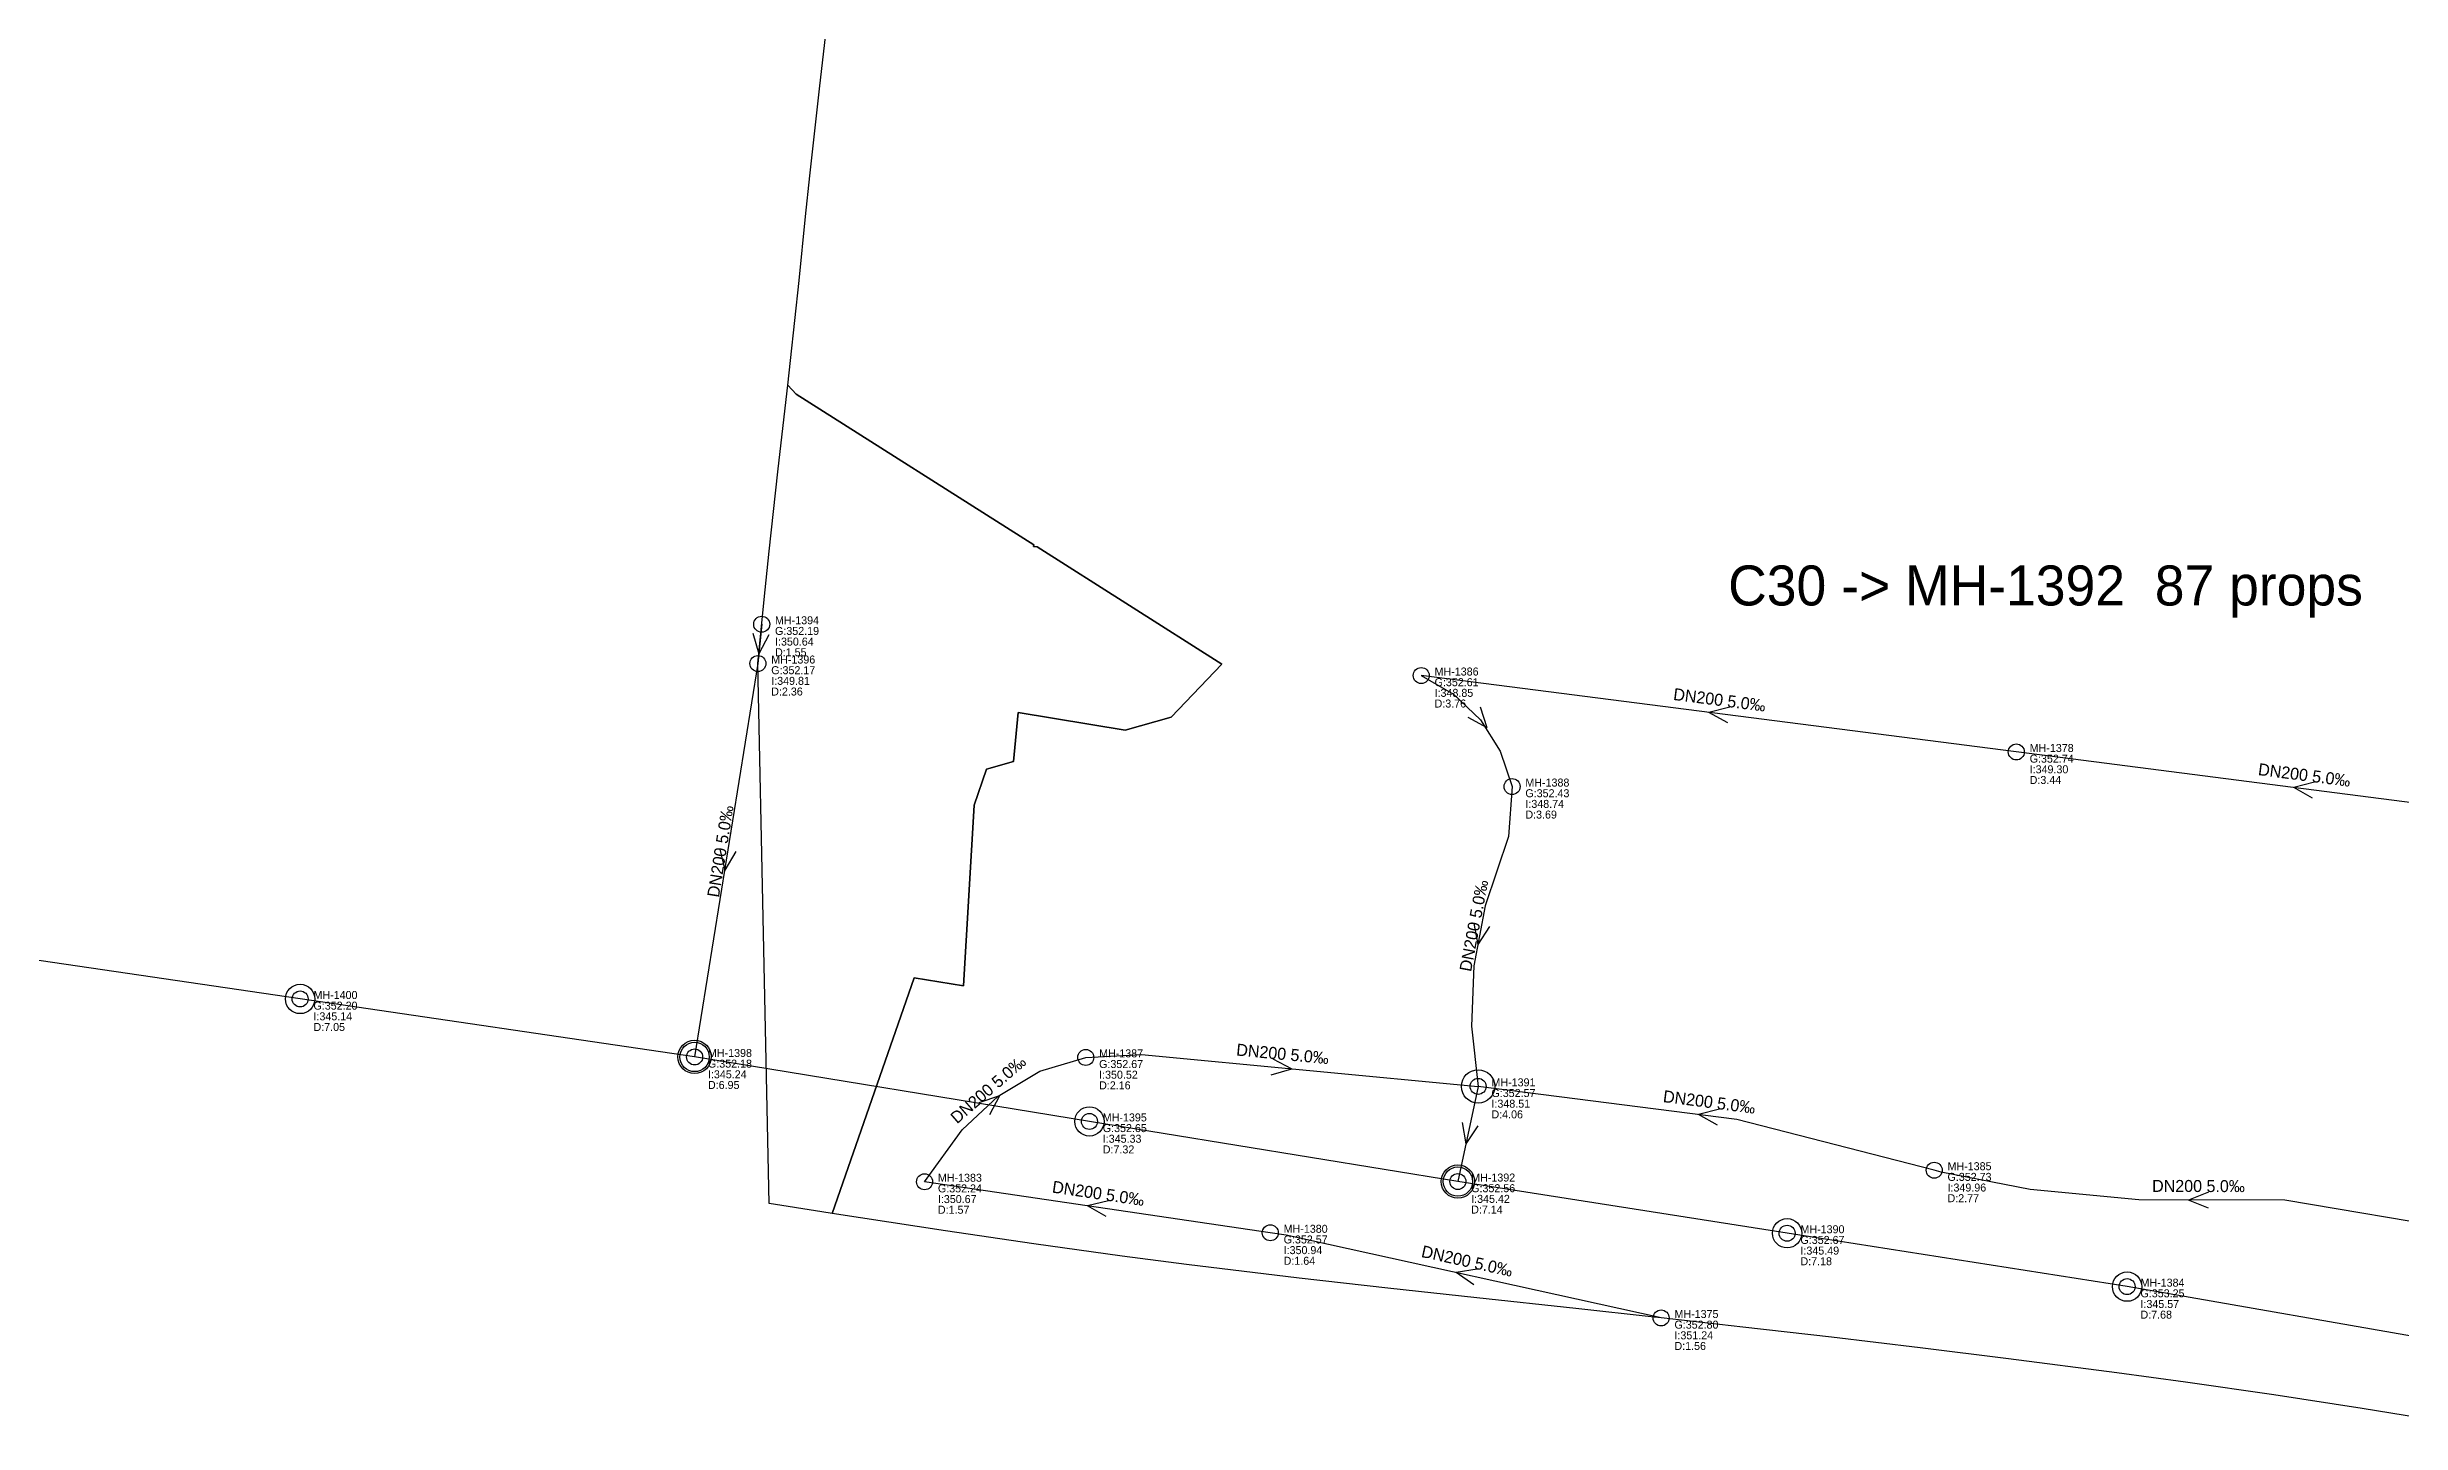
# Model space of a CAD drawing. Header units: metres. Extents: x 449148 to 451990, y 2566737 to 2570847.
# Drawn here: x 449806.6 to 450159.6, y 2567585.3 to 2567791.7 of the extents above; entities that cross this region are included whole.
import ezdxf
from ezdxf.enums import TextEntityAlignment as Align

# ---------------------------------------------------------------- set-up
doc = ezdxf.new("R2010")
doc.units = ezdxf.units.M
for name, color, linetype in [('SEW-CATCHMENT', 4, 'Continuous'), ('SEW-CATCHMENT-LABEL', 4, 'Continuous'), ('SEW-DROP', 6, 'Continuous'), ('SEW-LABEL', 2, 'Continuous'), ('SEW-MAIN-PIPE', 5, 'Continuous'), ('SEW-MH', 7, 'Continuous'), ('SEW-MH-LABEL', 8, 'Continuous'), ('SEW-PIPE-DN200', 3, 'Continuous'), ('SEW-TRUNK-MH', 7, 'Continuous')]:
    doc.layers.add(name, color=color, linetype=linetype)

msp = doc.modelspace()

# ---------------------------------------------------------------- linework, layer by layer
at = {"layer": 'SEW-CATCHMENT'}
msp.add_lwpolyline([(450167.03, 2567585.27), (450153.82, 2567587.46), (450140.59, 2567589.48), (450127.34, 2567591.38), (450117.01, 2567592.78), (450100.79, 2567594.88), (450087.51, 2567596.53), (450074.22, 2567598.12), (450060.92, 2567599.65), (450048.67, 2567601.02), (450047.62, 2567601.14), (450035.87, 2567602.43), (450021.01, 2567604.03), (450007.7, 2567605.48), (449994.4, 2567606.98), (449977.47, 2567609.04), (449967.84, 2567610.3), (449954.58, 2567612.15), (449941.34, 2567614.09), (449924.34, 2567616.71), (449936.61, 2567652.03), (449944.01, 2567650.86), (449945.61, 2567677.95), (449947.48, 2567683.35), (449951.54, 2567684.5), (449952.22, 2567691.84), (449968.28, 2567689.22), (449975.2, 2567691.17), (449982.78, 2567699.14), (449955.09, 2567716.7), (449954.54, 2567716.79), (449954.56, 2567717.03), (449918.92, 2567739.63), (449917.67, 2567740.96), (449918.09, 2567744.7), (449919.36, 2567756.69), (449920.35, 2567766.28), (449921, 2567772.38), (449922.44, 2567785.44), (449923.52, 2567795.01)], dxfattribs=at)
msp.add_lwpolyline([(449954.56, 2567717.03), (449954.54, 2567716.79), (449955.09, 2567716.7), (449955.09, 2567716.7), (449982.78, 2567699.14), (449975.2, 2567691.17), (449968.28, 2567689.22), (449952.22, 2567691.84), (449951.54, 2567684.5), (449947.48, 2567683.35), (449945.61, 2567677.95), (449944.01, 2567650.86), (449936.61, 2567652.03), (449924.34, 2567616.71), (449922.76, 2567616.95), (449914.88, 2567618.2), (449913.19, 2567699.21), (449914.12, 2567708.8), (449914.86, 2567716.06), (449916.18, 2567727.96), (449917.28, 2567737.54), (449917.67, 2567740.96), (449918.92, 2567739.63), (449954.56, 2567717.03)], close=True, dxfattribs=at)
at = {"layer": 'SEW-DROP'}
for centre in [(449903.7, 2567640.18), (450021.22, 2567635.77), (450021.22, 2567635.77), (450018.18, 2567621.49)]:
    msp.add_circle(centre, 2.5, dxfattribs=at)
at = {"layer": 'SEW-LABEL'}
for p, q in [((449912.43, 2567703.76), (449913.33, 2567700.66)), ((449914.82, 2567703.53), (449913.33, 2567700.66)), ((450019.69, 2567691.17), (450022.52, 2567689.61)), ((450021.55, 2567692.69), (450022.52, 2567689.61)), ((450058.96, 2567692.67), (450055.83, 2567691.86)), ((450058.66, 2567690.29), (450055.83, 2567691.86)), ((450146.68, 2567681.4), (450143.55, 2567680.59)), ((450146.37, 2567679.02), (450143.55, 2567680.59)), ((449907.5, 2567671.37), (449908.21, 2567668.22)), ((449909.87, 2567670.99), (449908.21, 2567668.22)), ((450020.56, 2567660.22), (450021.18, 2567657.05)), ((450022.92, 2567659.77), (450021.18, 2567657.05)), ((449990.43, 2567639.89), (449993.3, 2567638.41)), ((449990.2, 2567637.5), (449993.3, 2567638.41)), ((449946.4, 2567633.35), (449949.46, 2567634.4)), ((449947.97, 2567631.53), (449949.46, 2567634.4)), ((450018.84, 2567630.34), (450019.39, 2567627.16)), ((450021.18, 2567629.84), (450019.39, 2567627.16)), ((450057.42, 2567632.33), (450054.29, 2567631.53)), ((450057.11, 2567629.95), (450054.29, 2567631.53)), ((450130.77, 2567619.91), (450127.77, 2567618.72)), ((450130.76, 2567617.51), (450127.77, 2567618.72)), ((449965.78, 2567618.6), (449962.63, 2567617.85)), ((449965.43, 2567616.23), (449962.63, 2567617.85)), ((450021.1, 2567608.34), (450017.91, 2567607.82)), ((450020.58, 2567606), (450017.91, 2567607.82))]:
    msp.add_line(p, q, dxfattribs=at)
at = {"layer": 'SEW-MAIN-PIPE'}
for points in [[(449844.53, 2567648.88), (449785.16, 2567657.6)], [(449903.7, 2567640.18), (449844.53, 2567648.88)], [(449962.92, 2567630.51), (449903.7, 2567640.18)], [(450018.18, 2567621.49), (449962.92, 2567630.51)], [(450067.57, 2567613.73), (450018.18, 2567621.49)], [(450118.57, 2567605.72), (450067.57, 2567613.73)], [(450167.83, 2567597.14), (450118.57, 2567605.72)]]:
    msp.add_lwpolyline(points, dxfattribs=at)
at = {"layer": 'SEW-MH'}
for centre in [(449913.76, 2567705.1), (449913.19, 2567699.21), (450012.69, 2567697.41), (450101.95, 2567685.94), (450026.31, 2567680.75), (449844.53, 2567648.88), (449903.7, 2567640.18), (449962.37, 2567640.12), (450021.22, 2567635.77), (449962.92, 2567630.51), (449938.19, 2567621.46), (450018.18, 2567621.49), (450089.63, 2567623.19), (449990.05, 2567613.8), (450067.57, 2567613.73), (450118.57, 2567605.72), (450048.67, 2567601.02)]:
    msp.add_circle(centre, 1.2, dxfattribs=at)
at = {"layer": 'SEW-PIPE-DN200'}
for points in [[(449913.76, 2567705.1), (449913.19, 2567699.21)], [(449913.19, 2567699.21), (449903.7, 2567640.18)], [(450012.69, 2567697.41), (450017.54, 2567694.63), (450021.57, 2567690.77), (450024.55, 2567686.05), (450026.31, 2567680.75)], [(450101.95, 2567685.94), (450012.69, 2567697.41)], [(450188.12, 2567674.86), (450101.95, 2567685.94)], [(450026.31, 2567680.75), (450026.31, 2567680.75), (450025.78, 2567673.26), (450022.28, 2567662.86), (450020.58, 2567653.86), (450020.23, 2567644.79), (450021.22, 2567635.77)], [(449938.19, 2567621.46), (449943.83, 2567629.23), (449949.25, 2567634.29), (449955.48, 2567638.06), (449962.37, 2567640.12)], [(449962.37, 2567640.12), (449962.37, 2567640.12), (449970.75, 2567640.55), (450021.22, 2567635.77)], [(450021.22, 2567635.77), (450018.18, 2567621.49)], [(450089.63, 2567623.19), (450060.01, 2567630.79), (450021.22, 2567635.77)], [(450168.89, 2567614.18), (450168.89, 2567614.18), (450142.23, 2567618.68), (450120.31, 2567618.74), (450104.04, 2567620.3), (450090.69, 2567622.92), (450089.63, 2567623.19)], [(449990.05, 2567613.8), (449938.19, 2567621.46)], [(450048.67, 2567601.02), (449992.41, 2567613.45), (449990.05, 2567613.8)]]:
    msp.add_lwpolyline(points, dxfattribs=at)
at = {"layer": 'SEW-TRUNK-MH'}
for centre in [(449844.53, 2567648.88), (449903.7, 2567640.18), (449962.92, 2567630.51), (450018.18, 2567621.49), (450067.57, 2567613.73), (450118.57, 2567605.72)]:
    msp.add_circle(centre, 2.2, dxfattribs=at)

# ---------------------------------------------------------------- texts
at = {"layer": 'SEW-CATCHMENT-LABEL'}
msp.add_text('C30 -> MH-1392  87 props', height=6, dxfattribs=at).set_placement((450106.33, 2567707.92), align=Align.CENTER)
at = {"layer": 'SEW-LABEL'}
for rotation, p in [(352.6774, (450057.32, 2567692.87)), (352.6774, (450145.04, 2567681.6)), (80.8673, (449908.45, 2567670.9)), (79.2695, (450021.46, 2567659.72)), (40.887, (449948.32, 2567634.62)), (-5.414, (449991.81, 2567639.75)), (352.6923, (450055.78, 2567632.54)), (351.5926, (449964.12, 2567618.83)), (359.8445, (450129.27, 2567619.92)), (347.5421, (450019.38, 2567608.69))]:
    msp.add_text('DN200 5.0‰', height=1.8, rotation=rotation, dxfattribs=at).set_placement(p, align=Align.CENTER)
at = {"layer": 'SEW-MH-LABEL'}
for s, p in [('G:352.19', (449915.76, 2567703.5)), ('MH-1394', (449915.76, 2567705.1)), ('MH-1396', (449915.19, 2567699.21)), ('D:1.55', (449915.76, 2567700.3)), ('I:350.64', (449915.76, 2567701.9)), ('G:352.17', (449915.19, 2567697.61)), ('I:349.81', (449915.19, 2567696.01)), ('G:352.61', (450014.69, 2567695.81)), ('MH-1386', (450014.69, 2567697.41)), ('D:2.36', (449915.19, 2567694.41)), ('D:3.76', (450014.69, 2567692.61)), ('I:348.85', (450014.69, 2567694.21)), ('MH-1378', (450103.95, 2567685.94)), ('G:352.74', (450103.95, 2567684.34)), ('D:3.44', (450103.95, 2567681.14)), ('I:349.30', (450103.95, 2567682.74)), ('G:352.43', (450028.31, 2567679.15)), ('MH-1388', (450028.31, 2567680.75)), ('I:348.74', (450028.31, 2567677.55)), ('D:3.69', (450028.31, 2567675.95)), ('G:352.20', (449846.53, 2567647.28)), ('MH-1400', (449846.53, 2567648.88)), ('D:7.05', (449846.53, 2567644.08)), ('I:345.14', (449846.53, 2567645.68)), ('MH-1398', (449905.7, 2567640.18)), ('MH-1387', (449964.37, 2567640.12)), ('G:352.18', (449905.7, 2567638.58)), ('D:6.95', (449905.7, 2567635.38)), ('I:345.24', (449905.7, 2567636.98)), ('G:352.67', (449964.37, 2567638.52)), ('D:2.16', (449964.37, 2567635.32)), ('I:350.52', (449964.37, 2567636.92)), ('MH-1391', (450023.22, 2567635.77)), ('G:352.57', (450023.22, 2567634.17)), ('I:348.51', (450023.22, 2567632.57)), ('G:352.65', (449964.92, 2567628.91)), ('MH-1395', (449964.92, 2567630.51)), ('D:4.06', (450023.22, 2567630.97)), ('D:7.32', (449964.92, 2567625.71)), ('I:345.33', (449964.92, 2567627.31)), ('MH-1383', (449940.19, 2567621.46)), ('MH-1392', (450020.18, 2567621.49)), ('G:352.73', (450091.63, 2567621.59)), ('MH-1385', (450091.63, 2567623.19)), ('G:352.24', (449940.19, 2567619.86)), ('I:350.67', (449940.19, 2567618.26)), ('G:352.56', (450020.18, 2567619.89)), ('I:345.42', (450020.18, 2567618.29)), ('D:2.77', (450091.63, 2567618.39)), ('I:349.96', (450091.63, 2567619.99)), ('D:1.57', (449940.19, 2567616.66)), ('D:7.14', (450020.18, 2567616.69)), ('G:352.57', (449992.05, 2567612.2)), ('MH-1380', (449992.05, 2567613.8)), ('I:350.94', (449992.05, 2567610.6)), ('G:352.67', (450069.57, 2567612.13)), ('MH-1390', (450069.57, 2567613.73)), ('I:345.49', (450069.57, 2567610.53)), ('D:1.64', (449992.05, 2567609)), ('D:7.18', (450069.57, 2567608.93)), ('G:353.25', (450120.57, 2567604.12)), ('MH-1384', (450120.57, 2567605.72)), ('MH-1375', (450050.67, 2567601.02)), ('D:7.68', (450120.57, 2567600.92)), ('I:345.57', (450120.57, 2567602.52)), ('G:352.80', (450050.67, 2567599.42)), ('I:351.24', (450050.67, 2567597.82)), ('D:1.56', (450050.67, 2567596.22))]:
    msp.add_text(s, height=1.2, dxfattribs=at).set_placement(p)

doc.saveas('drawing.dxf')
